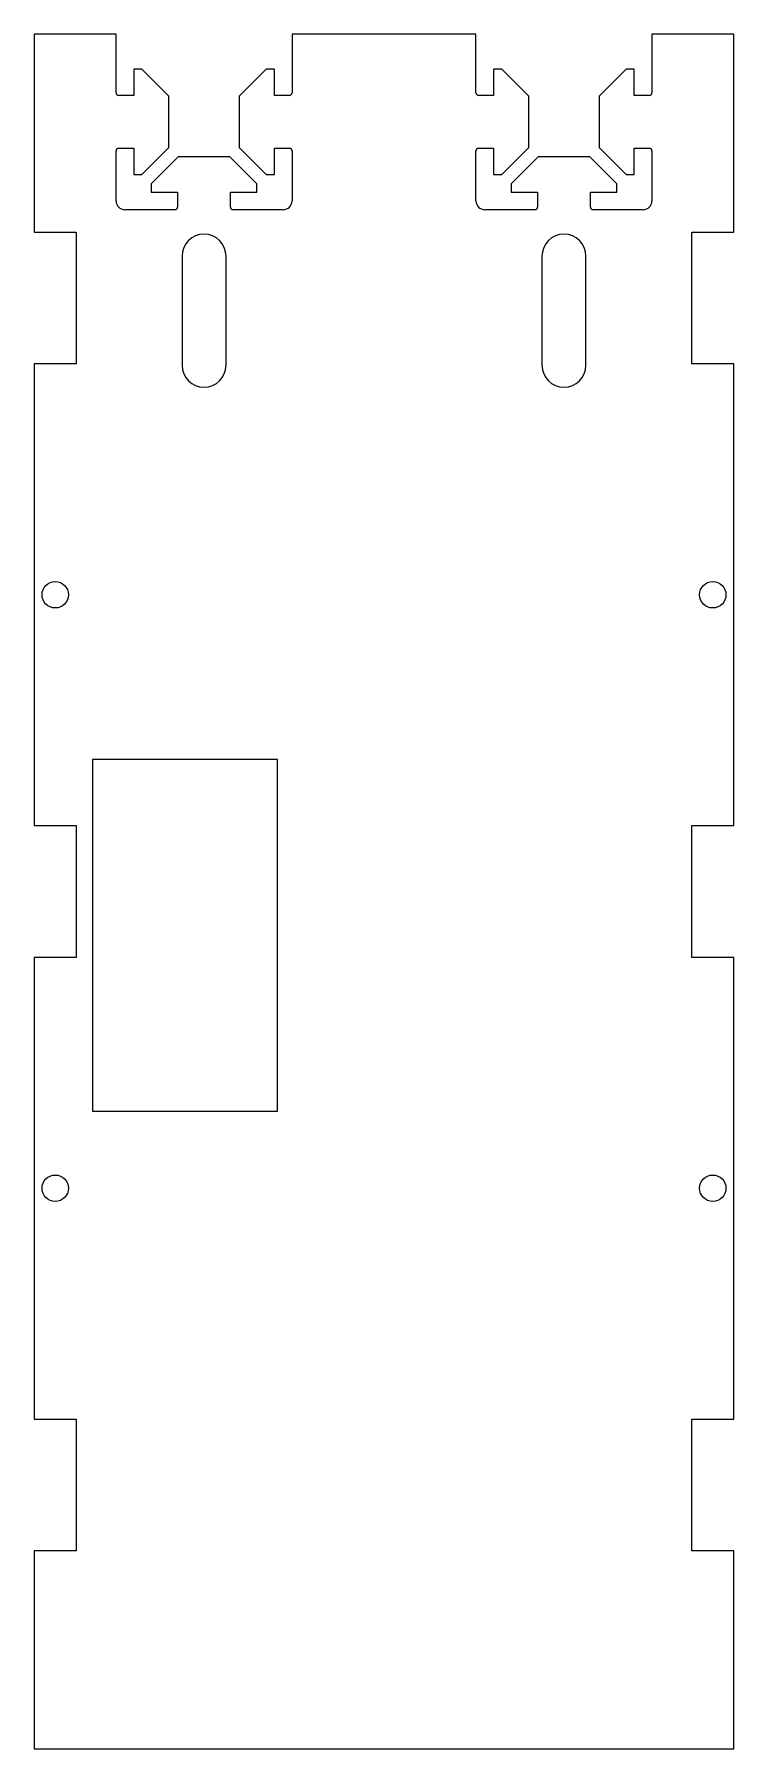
# Model space of a CAD drawing. Header units: millimetres. Extents: x -40 to 40, y -97 to 98.
import ezdxf

# ---------------------------------------------------------------- set-up
doc = ezdxf.new("R2010")
doc.units = ezdxf.units.MM
doc.layers.get('0').update_dxf_attribs({"linetype": 'CONTINUOUS'})

msp = doc.modelspace()

# ---------------------------------------------------------------- linework, layer by layer
for p, q in [((-30.46, 97.5), (-39.76, 97.5)), ((-39.76, 97.5), (-39.76, 75)), ((39.76, 97.5), (30.46, 97.5)), ((39.76, 75), (39.76, 97.5)), ((-30.46, 90.85), (-30.46, 97.5)), ((-10.46, 97.5), (-10.46, 90.85)), ((10.46, 97.5), (-10.46, 97.5)), ((10.46, 90.85), (10.46, 97.5)), ((30.46, 97.5), (30.46, 90.85)), ((-27.52, 93.55), (-28.46, 93.55)), ((-28.46, 93.55), (-28.46, 90.55)), ((-24.46, 90.48), (-27.52, 93.55)), ((-13.4, 93.55), (-16.46, 90.48)), ((-12.46, 93.55), (-13.4, 93.55)), ((-13.4, 93.55), (-13.4, 93.55)), ((-12.46, 90.55), (-12.46, 93.55)), ((13.4, 93.55), (12.46, 93.55)), ((12.46, 93.55), (12.46, 90.55)), ((16.46, 90.48), (13.4, 93.55)), ((13.4, 93.55), (13.4, 93.55)), ((27.52, 93.55), (24.46, 90.48)), ((28.46, 93.55), (27.52, 93.55)), ((28.46, 90.55), (28.46, 93.55)), ((-28.46, 90.55), (-30.16, 90.55)), ((-24.46, 84.61), (-24.46, 90.48)), ((-16.46, 90.48), (-16.46, 84.61)), ((-10.76, 90.55), (-12.46, 90.55)), ((12.46, 90.55), (10.76, 90.55)), ((16.46, 84.61), (16.46, 90.48)), ((24.46, 90.48), (24.46, 84.61)), ((30.16, 90.55), (28.46, 90.55)), ((-30.46, 78.55), (-30.46, 84.25)), ((-30.16, 84.55), (-28.46, 84.55)), ((-28.46, 84.55), (-28.46, 81.55)), ((-27.52, 81.55), (-24.46, 84.61)), ((-16.46, 84.61), (-13.4, 81.55)), ((-12.46, 81.55), (-12.46, 84.55)), ((-12.46, 84.55), (-10.76, 84.55)), ((-10.46, 84.25), (-10.46, 78.55)), ((10.46, 78.55), (10.46, 84.25)), ((10.76, 84.55), (12.46, 84.55)), ((12.46, 84.55), (12.46, 81.55)), ((13.4, 81.55), (16.46, 84.61)), ((24.46, 84.61), (27.52, 81.55)), ((28.46, 81.55), (28.46, 84.55)), ((28.46, 84.55), (30.16, 84.55)), ((30.46, 84.25), (30.46, 78.55)), ((-23.4, 83.55), (-26.46, 80.48)), ((-17.52, 83.55), (-23.4, 83.55)), ((-14.46, 80.48), (-17.52, 83.55)), ((17.52, 83.55), (14.46, 80.48)), ((23.4, 83.55), (17.52, 83.55)), ((26.46, 80.48), (23.4, 83.55)), ((-28.46, 81.55), (-27.52, 81.55)), ((-26.46, 80.48), (-26.46, 79.55)), ((-14.46, 79.55), (-14.46, 80.48)), ((-13.4, 81.55), (-12.46, 81.55)), ((12.46, 81.55), (13.4, 81.55)), ((14.46, 80.48), (14.46, 79.55)), ((26.46, 79.55), (26.46, 80.48)), ((27.52, 81.55), (28.46, 81.55)), ((-26.46, 79.55), (-23.46, 79.55)), ((-23.46, 79.55), (-23.46, 77.85)), ((-17.46, 77.85), (-17.46, 79.55)), ((-17.46, 79.55), (-14.46, 79.55)), ((14.46, 79.55), (17.46, 79.55)), ((17.46, 79.55), (17.46, 77.85)), ((23.46, 77.85), (23.46, 79.55)), ((23.46, 79.55), (26.46, 79.55)), ((-23.76, 77.55), (-29.46, 77.55)), ((-11.46, 77.55), (-17.16, 77.55)), ((17.16, 77.55), (11.46, 77.55)), ((29.46, 77.55), (23.76, 77.55)), ((-39.76, 75), (-35, 75)), ((-35, 75), (-35, 60)), ((35, 60), (35, 75)), ((35, 75), (39.76, 75)), ((-35, 60), (-39.76, 60)), ((-39.76, 60), (-39.76, 7.5)), ((39.76, 60), (35, 60)), ((39.76, 7.5), (39.76, 60)), ((-39.76, 7.5), (-35, 7.5)), ((-35, 7.5), (-35, -7.5)), ((35, -7.5), (35, 7.5)), ((35, 7.5), (39.76, 7.5)), ((-35, -7.5), (-39.76, -7.5)), ((-39.76, -7.5), (-39.76, -60)), ((39.76, -7.5), (35, -7.5)), ((39.76, -60), (39.76, -7.5)), ((-39.76, -60), (-35, -60)), ((-35, -60), (-35, -75)), ((35, -75), (35, -60)), ((35, -60), (39.76, -60)), ((-35, -75), (-39.76, -75)), ((-39.76, -75), (-39.76, -97.5)), ((39.76, -75), (35, -75)), ((39.76, -97.5), (39.76, -75)), ((-39.76, -97.5), (39.76, -97.5))]:
    msp.add_line(p, q)
for points in [[(-17.96, 59.85), (-17.96, 72.27, 1), (-22.96, 72.27), (-22.96, 59.85, 1)], [(22.96, 59.85), (22.96, 72.27, 1), (17.96, 72.27), (17.96, 59.85, 1)]]:
    msp.add_lwpolyline(points, format="xyb", close=True)
msp.add_lwpolyline([(-33.15, -25), (-12.09, -25), (-12.09, 15), (-33.15, 15)], close=True)
for centre in [(-37.38, 33.75), (37.38, 33.75), (-37.38, -33.75), (37.38, -33.75)]:
    msp.add_circle(centre, 1.5)
for centre, radius, start, end in [((-30.16, 90.85), 0.3, 180, 270), ((-10.76, 90.85), 0.3, -90, 0), ((10.76, 90.85), 0.3, 180, 270), ((30.16, 90.85), 0.3, -90, 0), ((-30.16, 84.25), 0.3, 90, 180), ((-10.76, 84.25), 0.3, 0, 90), ((10.76, 84.25), 0.3, 90, 180), ((30.16, 84.25), 0.3, 0, 90), ((-29.46, 78.55), 1, 180, 270), ((-11.46, 78.55), 1, 270, 360), ((11.46, 78.55), 1, 180, 270), ((29.46, 78.55), 1, -90, 0), ((-23.76, 77.85), 0.3, -90, 0), ((-17.16, 77.85), 0.3, 180, 270), ((17.16, 77.85), 0.3, -90, 0), ((23.76, 77.85), 0.3, 180, 270)]:
    msp.add_arc(centre, radius, start, end)

doc.saveas('drawing.dxf')
